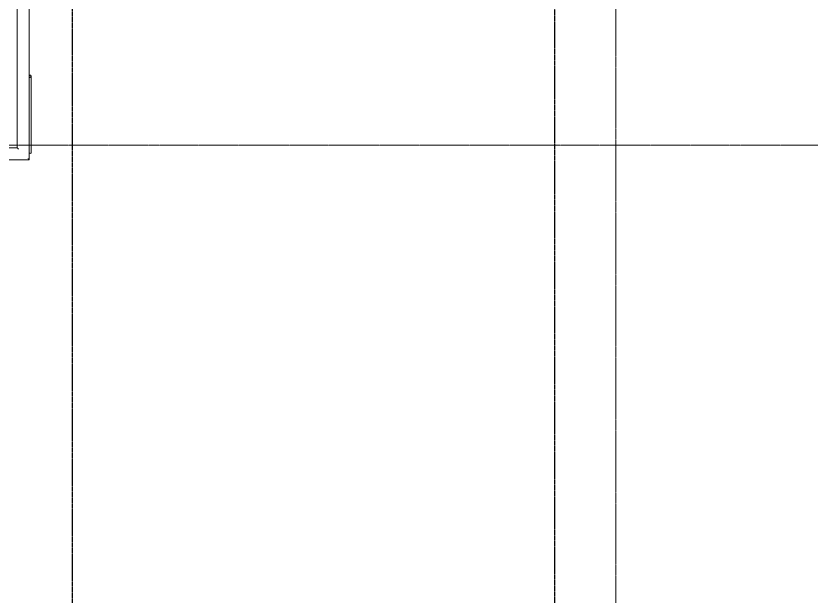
# Model space of a CAD drawing. Header units: inches. Extents: x -4058 to -1781, y 9814 to 12264.
# Drawn here: x -3065.6 to -2749.8, y 11008 to 11238.6 of the extents above; entities that cross this region are included whole.
import ezdxf

# ---------------------------------------------------------------- set-up
doc = ezdxf.new("R2010")
doc.units = ezdxf.units.IN
doc.header["$MEASUREMENT"] = 0
for name, pattern in [('Aligning Line 1_8_', [0.25, 0.125, -0.125]), ('Dash_2_', [0.25, 0.125, -0.125]), ('Grid Line 1_2_', [0.875, 0.5, -0.125, 0.125, -0.125])]:
    doc.linetypes.add(name, pattern=pattern)
for name, color, linetype, lineweight in [('0-1', 7, 'Continuous', 5), ('0-2', 7, 'Continuous', 9), ('A-FLOR-HRAL-1', 7, 'Continuous', 9), ('G-ANNO-SYMB', 111, 'Aligning Line 1_8_', 9), ('S-BEAM-1', 7, 'Continuous', 9), ('S-GRID-1', 1, 'Grid Line 1_2_', 9)]:
    doc.layers.add(name, color=color, linetype=linetype, lineweight=lineweight)
doc.layers.add('0-4', color=250, linetype='Dash_2_')

# ---------------------------------------------------------------- blocks, each defined once
blk = doc.blocks.new('Railing - Baluster_01-2700443-UNIT PLANS - 2ND FLOOR')
at = {"layer": 'A-FLOR-HRAL-1'}
for p, q in [((-0.59, 1.18), (0.59, 1.18)), ((-0.59, 0.59), (-0.59, 1.18)), ((0.59, 1.18), (0.59, 0.59))]:
    blk.add_line(p, q, dxfattribs=at)
blk = doc.blocks.new('Railing - Railing-3287744-UNIT PLANS - 2ND FLOOR')
at = {"layer": 'A-FLOR-HRAL-1'}
for p, q in [((-3174.37, 11244.64), (-3174.37, 11181.39)), ((-3174.37, 11244.64), (-3173.9, 11244.64)), ((-3173.9, 11244.64), (-3170.12, 11244.64)), ((-3170.12, 11244.64), (-3169.65, 11244.64)), ((-3169.65, 11186.11), (-3169.65, 11244.64)), ((-3065.05, 11244.64), (-3065.05, 11186.11)), ((-3065.05, 11244.64), (-3064.58, 11244.64)), ((-3064.58, 11244.64), (-3060.8, 11244.64)), ((-3060.8, 11244.64), (-3060.32, 11244.64)), ((-3060.32, 11214.59), (-3060.32, 11244.64)), ((-3060.32, 11181.39), (-3060.32, 11210.26)), ((-3065.05, 11186.11), (-3169.65, 11186.11)), ((-3174.37, 11181.39), (-3060.32, 11181.39))]:
    blk.add_line(p, q, dxfattribs=at)
for points, knots in [([(-3170.12, 11185.64), (-3170.08, 11185.68), (-3170.02, 11185.74), (-3169.94, 11185.82), (-3169.89, 11185.87), (-3169.86, 11185.9), (-3169.82, 11185.94), (-3169.79, 11185.97), (-3169.77, 11186), (-3169.74, 11186.02), (-3169.71, 11186.05), (-3169.68, 11186.08), (-3169.66, 11186.11), (-3169.65, 11186.11), (-3169.65, 11186.11)], [0, 0, 0, 0, 0.166667, 0.25, 0.333333, 0.375, 0.416667, 0.5, 0.541667, 0.583333, 0.666667, 0.75, 0.833333, 1, 1, 1, 1]), ([(-3064.58, 11185.64), (-3064.62, 11185.68), (-3064.68, 11185.74), (-3064.76, 11185.82), (-3064.8, 11185.87), (-3064.84, 11185.9), (-3064.87, 11185.94), (-3064.9, 11185.97), (-3064.93, 11186), (-3064.96, 11186.02), (-3064.99, 11186.05), (-3065.01, 11186.08), (-3065.04, 11186.11), (-3065.05, 11186.11), (-3065.05, 11186.11)], [0, 0, 0, 0, 0.166667, 0.25, 0.333333, 0.375, 0.416667, 0.5, 0.541667, 0.583333, 0.666667, 0.75, 0.833333, 1, 1, 1, 1]), ([(-3174.37, 11181.39), (-3174.37, 11181.39), (-3174.36, 11181.4), (-3174.34, 11181.42), (-3174.31, 11181.45), (-3174.28, 11181.48), (-3174.26, 11181.51), (-3174.23, 11181.53), (-3174.19, 11181.57), (-3174.15, 11181.62), (-3174.11, 11181.65), (-3174.07, 11181.69), (-3174, 11181.76), (-3173.94, 11181.82), (-3173.9, 11181.86)], [0, 0, 0, 0, 0.166667, 0.25, 0.333333, 0.416667, 0.458333, 0.5, 0.583333, 0.666667, 0.708333, 0.75, 0.833333, 1, 1, 1, 1]), ([(-3060.32, 11181.39), (-3060.32, 11181.39), (-3060.33, 11181.4), (-3060.36, 11181.42), (-3060.39, 11181.45), (-3060.41, 11181.48), (-3060.44, 11181.51), (-3060.47, 11181.53), (-3060.51, 11181.57), (-3060.55, 11181.62), (-3060.59, 11181.65), (-3060.62, 11181.69), (-3060.69, 11181.76), (-3060.75, 11181.82), (-3060.8, 11181.86)], [0, 0, 0, 0, 0.166667, 0.25, 0.333333, 0.416667, 0.458333, 0.5, 0.583333, 0.666667, 0.708333, 0.75, 0.833333, 1, 1, 1, 1])]:
    blk.add_open_spline(points, degree=3, knots=knots, dxfattribs=at)
blk.add_blockref('Railing - Baluster_01-2700443-UNIT PLANS - 2ND FLOOR', (-3172.01, 11244.05))
blk = doc.blocks.new('Walls 72 - Walls 1-3287698-UNIT PLANS - 2ND FLOOR')
at = {"layer": 'S-BEAM-1'}
for p, q in [((-3060.32, 11214.59), (-3060.32, 11209.26)), ((-3059.57, 11184.24), (-3059.57, 11214.59))]:
    blk.add_line(p, q, dxfattribs=at)
at = {"layer": 'S-BEAM-1', "flags": 128}
for points in [[(-3059.57, 11214.59), (-3059.58, 11214.7), (-3059.62, 11214.8), (-3059.67, 11214.88), (-3059.74, 11214.95), (-3059.82, 11215), (-3059.9, 11215.03), (-3059.99, 11215.03), (-3060.08, 11215), (-3060.16, 11214.95), (-3060.23, 11214.88), (-3060.28, 11214.8), (-3060.31, 11214.7), (-3060.32, 11214.59)], [(-3060.32, 11214.59), (-3060.31, 11214.49), (-3060.28, 11214.39), (-3060.23, 11214.3), (-3060.16, 11214.23), (-3060.08, 11214.18), (-3059.99, 11214.15), (-3059.9, 11214.15), (-3059.82, 11214.18), (-3059.74, 11214.23), (-3059.67, 11214.3), (-3059.62, 11214.39), (-3059.58, 11214.49), (-3059.57, 11214.59)]]:
    blk.add_lwpolyline(points, dxfattribs=at)
at = {"layer": 'S-BEAM-1'}
blk.add_ellipse((-3059.95, 11184.24), major_axis=(0.375, 0), ratio=0.850805, start_param=3.141593, end_param=6.283185, dxfattribs=at)
blk = doc.blocks.new('CTR - 1st Phase - Shell_rvt-1-UNIT PLANS - 2ND FLOOR')
at = {"layer": '0-2'}
for name in ['Railing - Railing-3287744-UNIT PLANS - 2ND FLOOR', 'Walls 72 - Walls 1-3287698-UNIT PLANS - 2ND FLOOR']:
    blk.add_blockref(name, (0, 0), dxfattribs=at)

msp = doc.modelspace()

# ---------------------------------------------------------------- linework, layer by layer
at = {"layer": '0-4'}
for p, q in [((-3043.10454, 10791.90447), (-3043.10454, 11673.0624)), ((-2851.7738, 11673.06109), (-2851.7738, 10791.90063))]:
    msp.add_line(p, q, dxfattribs=at)
at = {"layer": 'G-ANNO-SYMB'}
for p, q in [((-3043.10454, 10791.90447), (-3043.10454, 11673.0624)), ((-2851.7738, 11673.06109), (-2851.7738, 10791.90063))]:
    msp.add_line(p, q, dxfattribs=at)
at = {"layer": 'S-GRID-1'}
for p, q in [((-2827.32374, 9814.0266), (-2827.32374, 12247.50061)), ((-1781.27288, 11187.1894), (-4041.7795, 11187.1894))]:
    msp.add_line(p, q, dxfattribs=at)

# ---------------------------------------------------------------- block references
at = {"layer": '0-1'}
msp.add_blockref('CTR - 1st Phase - Shell_rvt-1-UNIT PLANS - 2ND FLOOR', (0, 0), dxfattribs=at)

doc.saveas('drawing.dxf')
